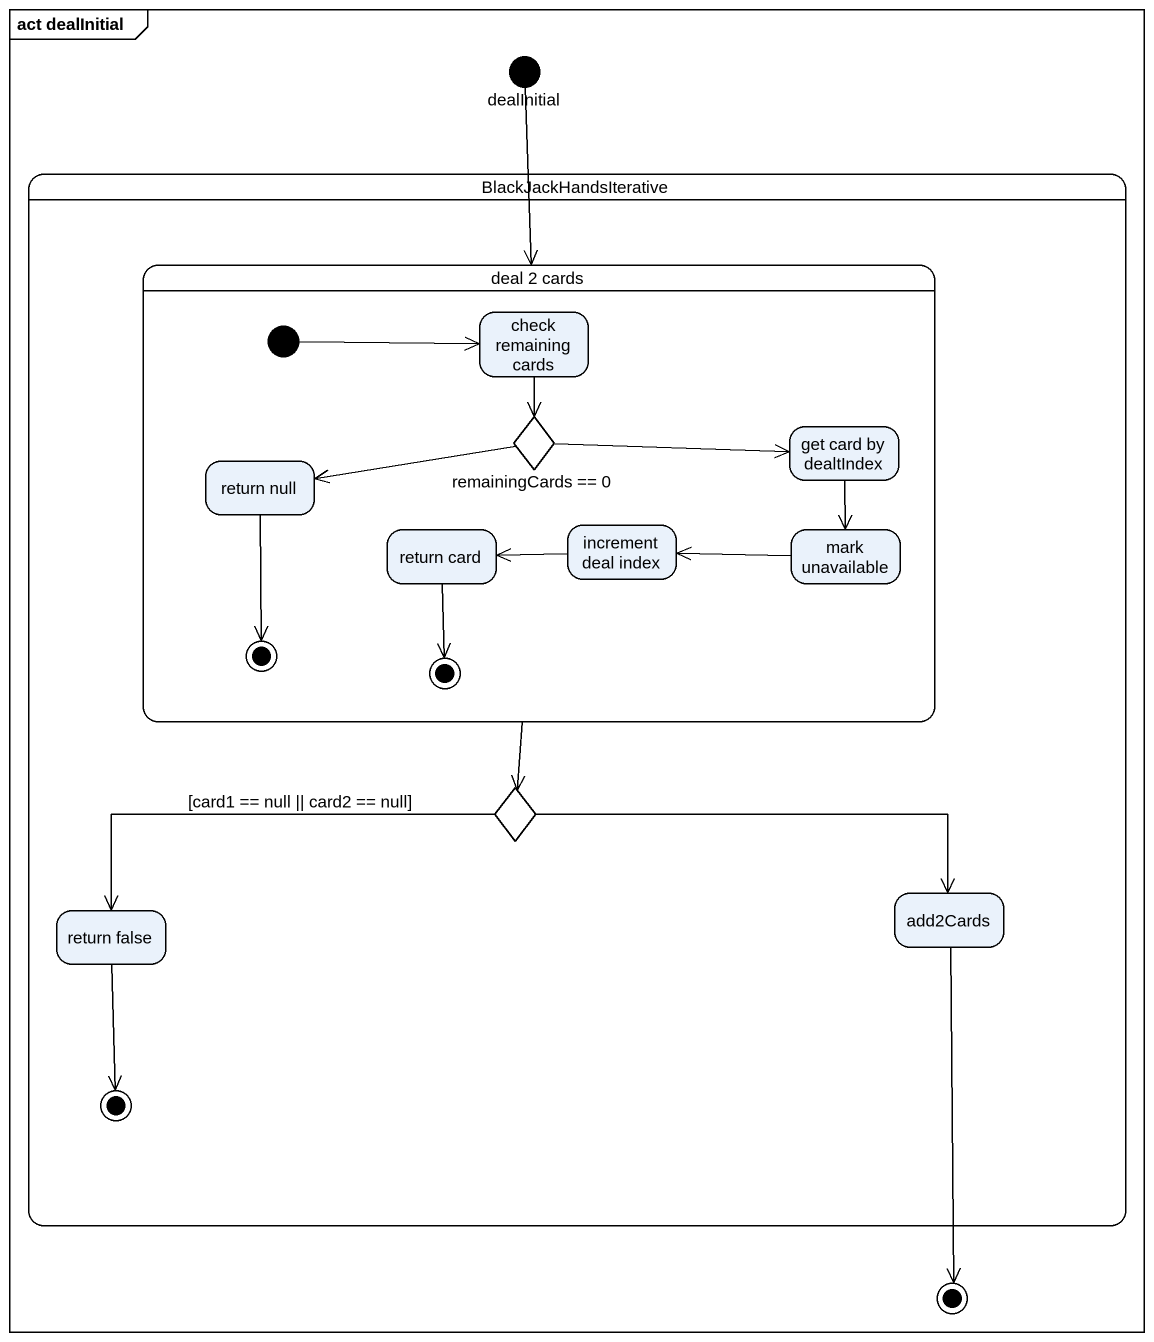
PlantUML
@startuml
mainframe act dealInitial
hide empty description
state dealInitial <<start>>
state BlackJackHandsIterative {
  state "deal 2 cards" as deal_2_cards {
    state "check remaining cards" as check_remaining_cards
    state "remainingCards == 0" as remainingCards_0 <<choice>>
    state "get card by dealtIndex" as get_card_by_dealtIndex
    state "return null" as return_null
    state "return card" as return_card
    state "increment deal index" as increment_deal_index
    state "mark unavailable" as mark_unavailable
    state final1 <<end>>
    state final2 <<end>>
    [*] -right-> check_remaining_cards
  }
  state choice1 <<choice>>
  state "return false" as return_false
  state add2Cards
  return_false --> [*]
}
state final4 <<end>>
dealInitial --> deal_2_cards
deal_2_cards --> choice1
check_remaining_cards --> remainingCards_0
remainingCards_0 -right-> get_card_by_dealtIndex
remainingCards_0 -left-> return_null
get_card_by_dealtIndex --> mark_unavailable
return_null --> final1
return_card --> final2
increment_deal_index -left-> return_card
mark_unavailable -left-> increment_deal_index
choice1 -left-> return_false : [card1 == null || card2 == null]
choice1 -right-> add2Cards
add2Cards --> final4
@enduml
